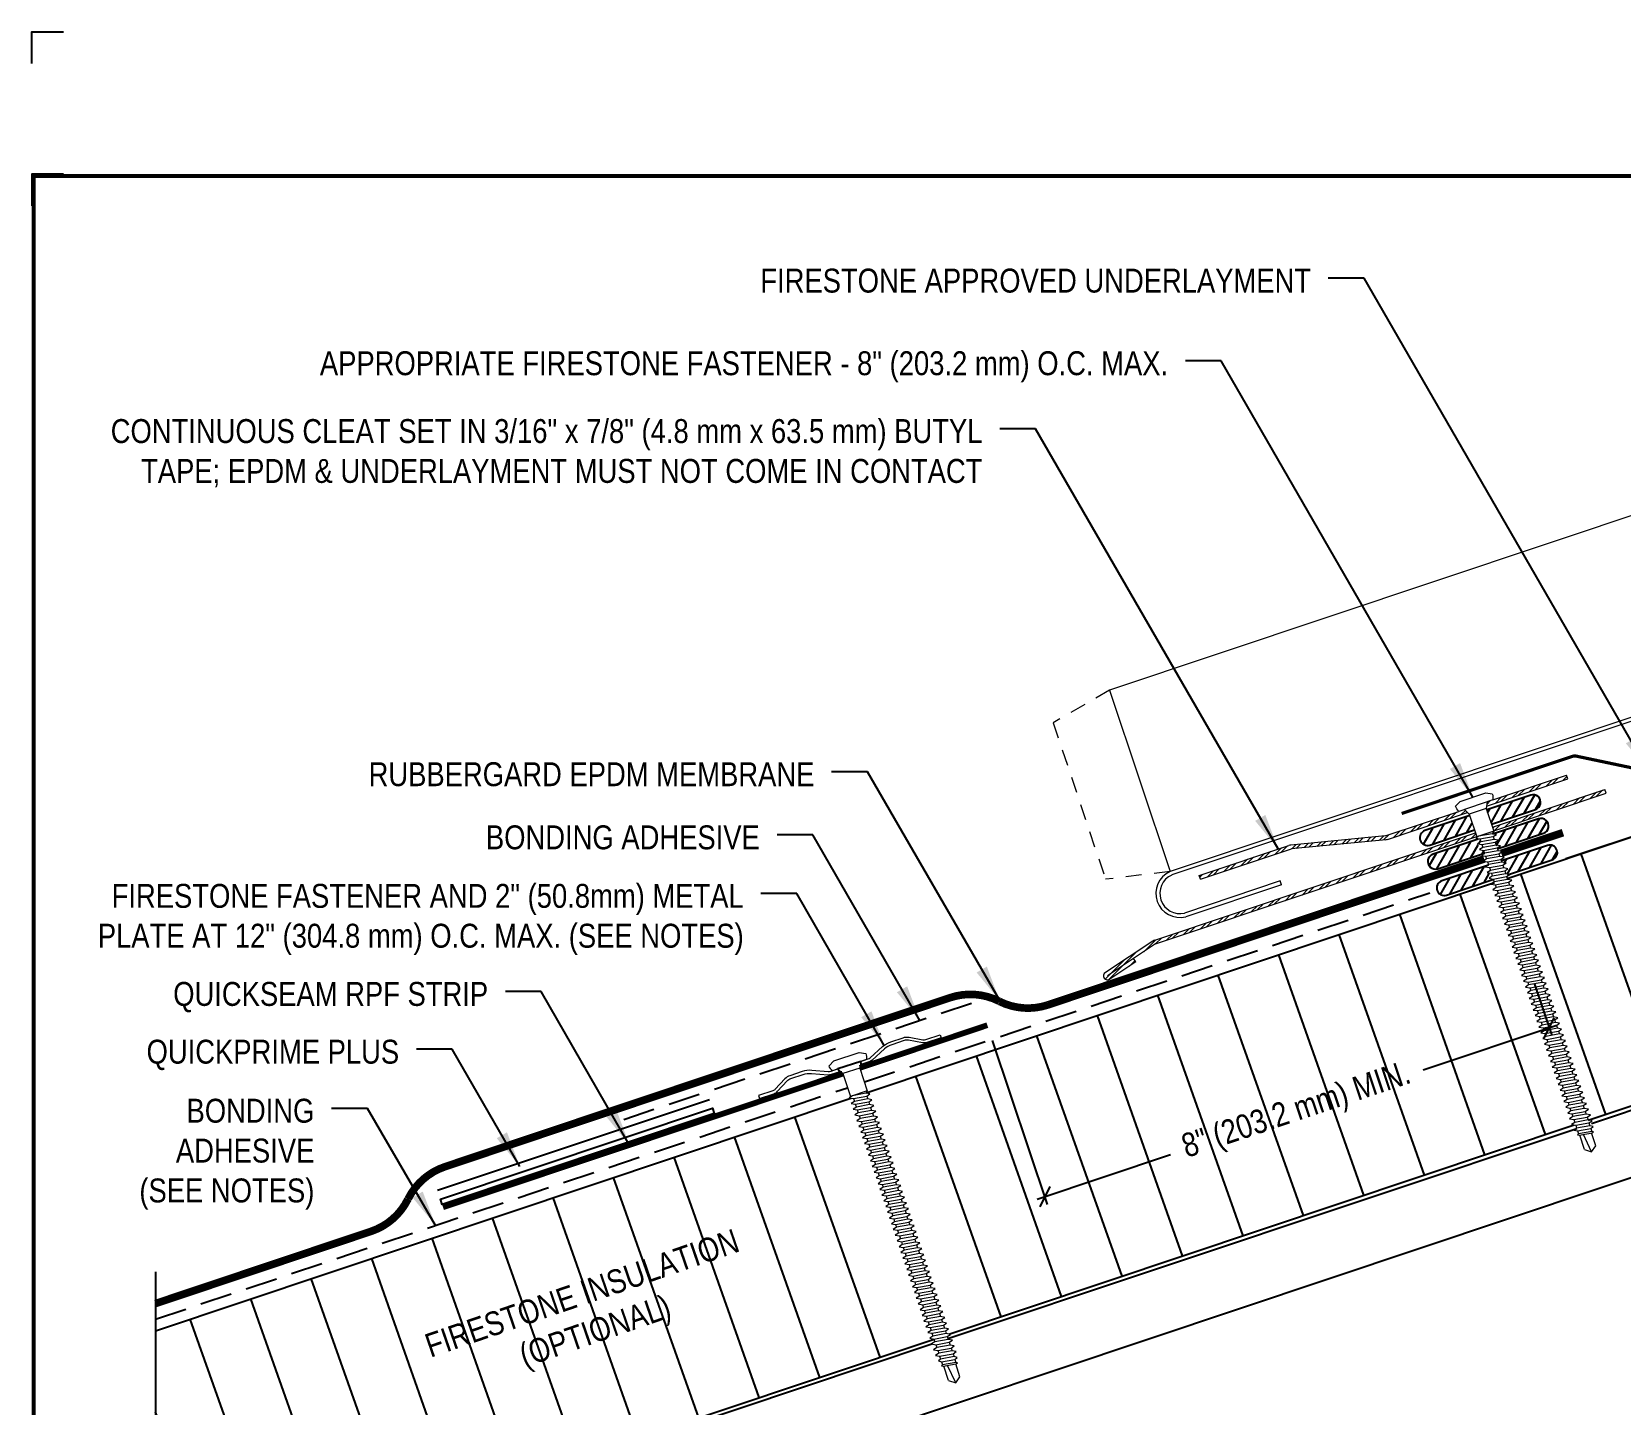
# Model space of a CAD drawing. Header units: inches. Extents: x 0 to 20, y 0 to 16.8.
# Drawn here: x 0 to 12.46, y 6 to 16.76 of the extents above; entities that cross this region are included whole.
import ezdxf
from ezdxf.enums import TextEntityAlignment as Align

# ---------------------------------------------------------------- set-up
doc = ezdxf.new("R2010")
doc.units = ezdxf.units.IN
doc.header["$MEASUREMENT"] = 0
doc.linetypes.add('HIDDEN', pattern=[0.375, 0.25, -0.125])
doc.linetypes.add('HIDDEN2', pattern=[0.1875, 0.125, -0.0625])
doc.layers.get('0').update_dxf_attribs({"linetype": 'CONTINUOUS'})
doc.layers.get('DEFPOINTS').update_dxf_attribs({"linetype": 'CONTINUOUS'})
doc.layers.add('FSBP-ACCESSORY-FIRESTONE', color=7, linetype='CONTINUOUS', lineweight=9)
doc.layers.add('FSBP-TRIMS', color=7, linetype='CONTINUOUS', lineweight=9)
for name, color, linetype in [('FSBP-ADHESIVE', 1, 'HIDDEN'), ('FSBP-ANNO-NOTE', 7, 'CONTINUOUS'), ('FSBP-INSULATION', 7, 'CONTINUOUS'), ('FSBP-MEMBRANE', 7, 'CONTINUOUS'), ('FSBP-SEALANTS', 1, 'CONTINUOUS'), ('FSBP-SUBSTRATE-GENERIC', 9, 'CONTINUOUS'), ('FSBP-TTLB-BORDER', 7, 'CONTINUOUS'), ('FSBP-TTLB-TEXT', 7, 'CONTINUOUS'), ('FSBP-UNDERLAYMENT', 7, 'HIDDEN'), ('FSBP-WALL-CURB', 9, 'CONTINUOUS')]:
    doc.layers.add(name, color=color, linetype=linetype)
doc.styles.add('ARIAL', font='arial.ttf')
doc.styles.add('ARIAL_BOLD', font='')
doc.styles.add('FSBP_ARIAL_NAR', font='ARIALN.TTF')
doc.styles.add('TXT', font='simplex.shx')
doc.styles.get('ARIAL_BOLD').set_extended_font_data('Arial Black')
doc.linetypes.add('ZIGZAG', pattern='A,0.0001,-0.2,[131,ltypeshp.shx,S=0.2,R=0,X=-0.2,Y=0],-0.4,[131,ltypeshp.shx,S=0.2,R=180,X=0.2,Y=0],-0.2', length=0.8001)
doc.dimstyles.new('FSBP-DIM', dxfattribs={"dimtxt": 0.1875, "dimasz": 0.125, "dimexe": 0.0625, "dimexo": 0.125, "dimgap": 0.125, "dimtad": 0, "dimdec": 0, "dimzin": 1, "dimdsep": 46, "dimlunit": 4, "dimtxsty": 'FSBP_ARIAL_NAR', "dimblk": 'OBLIQUE', "dimcen": 0.09375, "dimdle": 0.0625, "dimclrd": 256, "dimclre": 256, "dimclrt": 256, "dimadec": 0, "dimazin": 0, "dimtfac": 1, "dimtdec": 0, "dimtmove": 1, "dimatfit": 3, "dimfxl": 0, "dimtolj": 1, "dimtzin": 0, "dimlwd": -1, "dimlwe": -1, "dimarcsym": 0})
doc.dimstyles.new('STANDARD$7', dxfattribs={"dimscale": 1.5, "dimtxt": 0.2, "dimasz": 0.1, "dimexe": 0.1, "dimexo": 0.125, "dimgap": 0.09, "dimtad": 0, "dimdec": 3, "dimzin": 4, "dimdsep": 46, "dimtxsty": 'TXT', "dimcen": 0.09, "dimadec": 0, "dimazin": 0, "dimtfac": 1, "dimtdec": 3, "dimtofl": 0, "dimtmove": 2, "dimatfit": 3, "dimfxl": 0, "dimtolj": 1, "dimtzin": 4, "dimarcsym": 0})
pattern_1 = [(45, (0, 0), (-0.04419417, 0.04419417), []), (45, (0, 0.03125), (-0.04419417, 0.04419417), [])]

# ---------------------------------------------------------------- blocks, each defined once
blk = doc.blocks.new('_OBLIQUE')
at = {"color": 0, "linetype": 'ByBlock'}
blk.add_line((-0.5, -0.5), (0.5, 0.5), dxfattribs=at)
blk = doc.blocks.new('*D1')
at = {"layer": 'DEFPOINTS', "color": 0, "transparency": 16777216}
for p in [(11.744, 9.412), (7.493, 8.971), (11.899, 8.949)]:
    blk.add_point(p, dxfattribs=at)
at = {"layer": 'FSBP-ANNO-NOTE', "transparency": 16777216}
for p, q in [((11.784, 9.293), (11.919, 8.89)), ((11.958, 8.969), (10.912, 8.619)), ((7.532, 8.852), (7.963, 7.566)), ((7.883, 7.606), (8.93, 7.956))]:
    blk.add_line(p, q, dxfattribs=at)
at = {"layer": 'FSBP-ANNO-NOTE', "transparency": 16777216, "xscale": 0.125, "yscale": 0.125, "zscale": 0.125}
for p, rotation in [((11.899, 8.949), 18.50000000000002), ((7.943, 7.626), 198.5)]:
    blk.add_blockref('_OBLIQUE', p, dxfattribs=dict(at, rotation=rotation))
at = {"layer": 'FSBP-ANNO-NOTE', "transparency": 16777216, "insert": (9.921, 8.288), "char_height": 0.1875, "attachment_point": 5, "rotation": 18.5, "style": 'FSBP_ARIAL_NAR'}
blk.add_mtext('\\A1;8" (203.2 mm) MIN.', dxfattribs=at)
blk = doc.blocks.new('A$C486F1324')
at = {"layer": 'DEFPOINTS', "linetype": 'Continuous', "ltscale": 1.75}
blk.add_lwpolyline([(0, 16.512), (0, 16.762), (0.25, 16.762)], dxfattribs=at)
at = {"layer": 'DEFPOINTS', "color": 1}
blk.add_lwpolyline([(0.25, 15.646), (0, 15.646), (0, 15.396)], dxfattribs=at)
at = {"layer": 'FSBP-TTLB-BORDER', "const_width": 0.0312}
blk.add_lwpolyline([(20.016, 2.631), (20.016, 15.631), (0.016, 15.631), (0.016, 2.631)], dxfattribs=at)
at = {"layer": 'FSBP-TTLB-TEXT'}
for tag, height, style, p in [('MAXIMUM_WARRANTY', 0.188, 'ARIAL_BOLD', (18.055, 2.855)), ('ACCPT_SYSTEMS', 0.219, 'ARIAL', (12.51, 1.506))]:
    blk.add_attdef(tag, text='', height=height, dxfattribs=dict(at, style=style)).set_placement(p, align=Align.MIDDLE_LEFT)
for tag, height, style, p in [('DETAIL_DESCP_LINE_1', 0.219, 'ARIAL_BOLD', (10.347, 2.257)), ('ISSUE_REV_DATE', 0.219, 'ARIAL', (16.856, 1.903)), ('DETAIL_NUMBER', 0.438, 'ARIAL', (18.935, 1.738))]:
    blk.add_attdef(tag, text='', height=height, dxfattribs=dict(at, style=style)).set_placement(p, align=Align.MIDDLE_CENTER)

msp = doc.modelspace()

# ---------------------------------------------------------------- hatches: boundary and pattern name
at = {"layer": 'FSBP-INSULATION'}
h = msp.add_hatch(dxfattribs=at)
h.set_pattern_fill('ANSI31', color=256, scale=4, angle=64.5, style=0)
h.set_pattern_definition([(109.5, (-0.011, -0.2796), (-0.471321, -0.166903), [])])
h.paths.add_polyline_path([(14.408, 8.962), (14.408, 10.197), (14.537, 10.305), (14.278, 10.305), (14.408, 10.412), (14.408, 11.071), (11.57, 10.122), (11.578, 10.1), (11.611, 10.094), (11.585, 10.077), (11.593, 10.055), (11.626, 10.049), (11.6, 10.032), (11.608, 10.01), (11.641, 10.004), (11.615, 9.987), (11.623, 9.965), (11.656, 9.959), (11.63, 9.943), (11.638, 9.92), (11.671, 9.914), (11.645, 9.898), (11.653, 9.875), (11.686, 9.869), (11.66, 9.853), (11.668, 9.83), (11.701, 9.824), (11.675, 9.808), (11.683, 9.785), (11.716, 9.78), (11.69, 9.763), (11.698, 9.741), (11.731, 9.735), (11.705, 9.718), (11.713, 9.696), (11.746, 9.69), (11.72, 9.673), (11.728, 9.651), (11.761, 9.645), (11.735, 9.628), (11.743, 9.606), (11.776, 9.6), (11.75, 9.583), (11.758, 9.561), (11.791, 9.555), (11.765, 9.538), (11.773, 9.516), (11.806, 9.51), (11.78, 9.494), (11.788, 9.471), (11.821, 9.465), (11.796, 9.449), (11.803, 9.426), (11.836, 9.42), (11.811, 9.404), (11.818, 9.381), (11.851, 9.375), (11.826, 9.359), (11.833, 9.336), (11.866, 9.33), (11.841, 9.314), (11.848, 9.291), (11.881, 9.286), (11.856, 9.269), (11.863, 9.247), (11.896, 9.241), (11.871, 9.224), (11.878, 9.202), (11.911, 9.196), (11.886, 9.179), (11.893, 9.157), (11.926, 9.151), (11.901, 9.134), (11.908, 9.112), (11.941, 9.106), (11.916, 9.089), (11.923, 9.067), (11.956, 9.061), (11.931, 9.044), (11.938, 9.022), (11.971, 9.016), (11.946, 9), (11.953, 8.977), (11.986, 8.971), (11.961, 8.955), (11.968, 8.932), (12.001, 8.926), (11.976, 8.91), (11.983, 8.887), (12.016, 8.881), (11.991, 8.865), (11.998, 8.842), (12.031, 8.837), (12.006, 8.82), (12.013, 8.798), (12.046, 8.792), (12.021, 8.775), (12.028, 8.753), (12.061, 8.747), (12.036, 8.73), (12.043, 8.708), (12.076, 8.702), (12.051, 8.685), (12.058, 8.663), (12.091, 8.657), (12.066, 8.64), (12.073, 8.618), (12.106, 8.612), (12.081, 8.595), (12.088, 8.573), (12.121, 8.567), (12.096, 8.551), (12.104, 8.528), (12.136, 8.522), (12.111, 8.506), (12.119, 8.483), (12.151, 8.477), (12.126, 8.461), (12.134, 8.438), (12.166, 8.432), (12.141, 8.416), (12.149, 8.393), (12.181, 8.387), (12.156, 8.371), (12.164, 8.348), (12.196, 8.343), (12.171, 8.326), (12.179, 8.304), (12.211, 8.298), (12.186, 8.281), (12.194, 8.259), (12.227, 8.253), (12.201, 8.236), (12.205, 8.225)])
h.paths.add_polyline_path([(6.542, 8.44), (6.54, 8.437), (6.573, 8.432), (6.548, 8.415), (6.555, 8.393), (6.588, 8.387), (6.563, 8.37), (6.57, 8.348), (6.603, 8.342), (6.578, 8.325), (6.585, 8.303), (6.618, 8.297), (6.593, 8.28), (6.601, 8.258), (6.633, 8.252), (6.608, 8.235), (6.616, 8.213), (6.648, 8.207), (6.623, 8.191), (6.631, 8.168), (6.663, 8.162), (6.638, 8.146), (6.646, 8.123), (6.678, 8.117), (6.653, 8.101), (6.661, 8.078), (6.693, 8.072), (6.668, 8.056), (6.676, 8.033), (6.709, 8.027), (6.683, 8.011), (6.691, 7.988), (6.724, 7.983), (6.698, 7.966), (6.706, 7.944), (6.739, 7.938), (6.713, 7.921), (6.721, 7.899), (6.754, 7.893), (6.728, 7.876), (6.736, 7.854), (6.769, 7.848), (6.743, 7.831), (6.751, 7.809), (6.784, 7.803), (6.758, 7.786), (6.766, 7.764), (6.799, 7.758), (6.773, 7.741), (6.781, 7.719), (6.814, 7.713), (6.788, 7.697), (6.796, 7.674), (6.829, 7.668), (6.803, 7.652), (6.811, 7.629), (6.844, 7.623), (6.818, 7.607), (6.826, 7.584), (6.859, 7.578), (6.833, 7.562), (6.841, 7.539), (6.874, 7.534), (6.848, 7.517), (6.856, 7.495), (6.889, 7.489), (6.863, 7.472), (6.871, 7.45), (6.904, 7.444), (6.878, 7.427), (6.886, 7.405), (6.919, 7.399), (6.894, 7.382), (6.901, 7.36), (6.934, 7.354), (6.909, 7.337), (6.916, 7.315), (6.949, 7.309), (6.924, 7.292), (6.931, 7.27), (6.964, 7.264), (6.939, 7.248), (6.946, 7.225), (6.979, 7.219), (6.954, 7.203), (6.961, 7.18), (6.994, 7.174), (6.969, 7.158), (6.976, 7.135), (7.009, 7.129), (6.984, 7.113), (6.991, 7.09), (7.024, 7.084), (6.999, 7.068), (7.006, 7.045), (7.039, 7.04), (7.014, 7.023), (7.021, 7.001), (7.054, 6.995), (7.029, 6.978), (7.036, 6.956), (7.069, 6.95), (7.044, 6.933), (7.051, 6.911), (7.084, 6.905), (7.059, 6.888), (7.066, 6.866), (7.099, 6.86), (7.074, 6.843), (7.081, 6.821), (7.114, 6.815), (7.089, 6.798), (7.096, 6.776), (7.129, 6.77), (7.104, 6.754), (7.111, 6.731), (7.144, 6.725), (7.119, 6.709), (7.126, 6.686), (7.159, 6.68), (7.134, 6.664), (7.141, 6.641), (7.174, 6.635), (7.149, 6.619), (7.156, 6.596), (7.189, 6.591), (7.164, 6.574), (7.171, 6.552), (7.191, 6.548), (12.095, 8.189), (12.104, 8.195), (12.096, 8.217), (12.064, 8.223), (12.089, 8.239), (12.081, 8.262), (12.048, 8.268), (12.074, 8.284), (12.066, 8.307), (12.033, 8.313), (12.059, 8.329), (12.051, 8.352), (12.018, 8.358), (12.044, 8.374), (12.036, 8.397), (12.003, 8.403), (12.029, 8.419), (12.021, 8.442), (11.988, 8.447), (12.014, 8.464), (12.006, 8.486), (11.973, 8.492), (11.999, 8.509), (11.991, 8.531), (11.958, 8.537), (11.984, 8.554), (11.976, 8.576), (11.943, 8.582), (11.969, 8.599), (11.961, 8.621), (11.928, 8.627), (11.954, 8.644), (11.946, 8.666), (11.913, 8.672), (11.939, 8.689), (11.931, 8.711), (11.898, 8.717), (11.924, 8.733), (11.916, 8.756), (11.883, 8.762), (11.909, 8.778), (11.901, 8.801), (11.868, 8.807), (11.894, 8.823), (11.886, 8.846), (11.853, 8.852), (11.879, 8.868), (11.871, 8.891), (11.838, 8.897), (11.863, 8.913), (11.856, 8.936), (11.823, 8.941), (11.848, 8.958), (11.841, 8.98), (11.808, 8.986), (11.833, 9.003), (11.826, 9.025), (11.793, 9.031), (11.818, 9.048), (11.811, 9.07), (11.778, 9.076), (11.803, 9.093), (11.796, 9.115), (11.763, 9.121), (11.788, 9.138), (11.781, 9.16), (11.748, 9.166), (11.773, 9.182), (11.766, 9.205), (11.733, 9.211), (11.758, 9.227), (11.751, 9.25), (11.718, 9.256), (11.743, 9.272), (11.736, 9.295), (11.703, 9.301), (11.728, 9.317), (11.721, 9.34), (11.688, 9.346), (11.713, 9.362), (11.706, 9.385), (11.673, 9.39), (11.698, 9.407), (11.691, 9.429), (11.658, 9.435), (11.683, 9.452), (11.676, 9.474), (11.643, 9.48), (11.668, 9.497), (11.661, 9.519), (11.628, 9.525), (11.653, 9.542), (11.646, 9.564), (11.613, 9.57), (11.638, 9.587), (11.631, 9.609), (11.598, 9.615), (11.623, 9.632), (11.616, 9.654), (11.583, 9.66), (11.608, 9.676), (11.601, 9.699), (11.568, 9.705), (11.593, 9.721), (11.586, 9.744), (11.553, 9.75), (11.578, 9.766), (11.571, 9.789), (11.538, 9.795), (11.563, 9.811), (11.555, 9.834), (11.523, 9.839), (11.548, 9.856), (11.54, 9.878), (11.508, 9.884), (11.533, 9.901), (11.525, 9.923), (11.493, 9.929), (11.518, 9.946), (11.51, 9.968), (11.478, 9.974), (11.503, 9.991), (11.495, 10.013), (11.463, 10.019), (11.488, 10.036), (11.48, 10.058), (11.447, 10.064), (11.473, 10.081), (11.47, 10.089)])
h.paths.add_polyline_path([(0.97, 6.575), (0.97, 5.024), (0.84, 4.917), (1.1, 4.917), (0.97, 4.809), (0.97, 4.466), (7.075, 6.509), (7.074, 6.51), (7.041, 6.516), (7.067, 6.532), (7.059, 6.555), (7.026, 6.561), (7.052, 6.577), (7.044, 6.6), (7.011, 6.606), (7.037, 6.622), (7.029, 6.645), (6.996, 6.651), (7.022, 6.667), (7.014, 6.69), (6.981, 6.695), (7.007, 6.712), (6.999, 6.734), (6.966, 6.74), (6.992, 6.757), (6.984, 6.779), (6.951, 6.785), (6.977, 6.802), (6.969, 6.824), (6.936, 6.83), (6.961, 6.847), (6.954, 6.869), (6.921, 6.875), (6.946, 6.892), (6.939, 6.914), (6.906, 6.92), (6.931, 6.936), (6.924, 6.959), (6.891, 6.965), (6.916, 6.981), (6.909, 7.004), (6.876, 7.01), (6.901, 7.026), (6.894, 7.049), (6.861, 7.055), (6.886, 7.071), (6.879, 7.094), (6.846, 7.1), (6.871, 7.116), (6.864, 7.139), (6.831, 7.144), (6.856, 7.161), (6.849, 7.183), (6.816, 7.189), (6.841, 7.206), (6.834, 7.228), (6.801, 7.234), (6.826, 7.251), (6.819, 7.273), (6.786, 7.279), (6.811, 7.296), (6.804, 7.318), (6.771, 7.324), (6.796, 7.341), (6.789, 7.363), (6.756, 7.369), (6.781, 7.386), (6.774, 7.408), (6.741, 7.414), (6.766, 7.43), (6.759, 7.453), (6.726, 7.459), (6.751, 7.475), (6.744, 7.498), (6.711, 7.504), (6.736, 7.52), (6.729, 7.543), (6.696, 7.549), (6.721, 7.565), (6.714, 7.588), (6.681, 7.593), (6.706, 7.61), (6.699, 7.632), (6.666, 7.638), (6.691, 7.655), (6.684, 7.677), (6.651, 7.683), (6.676, 7.7), (6.669, 7.722), (6.636, 7.728), (6.661, 7.745), (6.653, 7.767), (6.621, 7.773), (6.646, 7.79), (6.638, 7.812), (6.606, 7.818), (6.631, 7.835), (6.623, 7.857), (6.591, 7.863), (6.616, 7.879), (6.608, 7.902), (6.576, 7.908), (6.601, 7.924), (6.593, 7.947), (6.561, 7.953), (6.586, 7.969), (6.578, 7.992), (6.545, 7.998), (6.571, 8.014), (6.563, 8.037), (6.53, 8.043), (6.556, 8.059), (6.548, 8.082), (6.515, 8.087), (6.541, 8.104), (6.533, 8.126), (6.5, 8.132), (6.526, 8.149), (6.518, 8.171), (6.485, 8.177), (6.511, 8.194), (6.503, 8.216), (6.47, 8.222), (6.496, 8.239), (6.488, 8.261), (6.455, 8.267), (6.481, 8.284), (6.473, 8.306), (6.44, 8.312), (6.466, 8.329), (6.458, 8.351), (6.425, 8.357), (6.451, 8.373), (6.443, 8.396), (6.422, 8.4)])
h.paths.add_polyline_path([(8.95, 8.142), (10.784, 8.755), (10.892, 8.433), (9.058, 7.82)], flags=24)
h.paths.add_polyline_path([(3.023, 6.575), (5.515, 7.433), (5.728, 6.813), (3.237, 5.955)], flags=24)
at = {"layer": 'FSBP-SEALANTS'}
h = msp.add_hatch(dxfattribs=at)
h.set_pattern_fill('ANSI31', color=256, scale=0.5, angle=15, style=0)
h.set_pattern_definition([(60, (-0.011, -0.27962), (-0.05412659, 0.03125), [])])
h.paths.add_polyline_path([(11.313, 10.502), (11.276, 10.615), (10.925, 10.497, 1), (10.963, 10.384)])
h.paths.add_polyline_path([(11.792, 10.663, 1), (11.754, 10.775), (11.409, 10.66), (11.447, 10.547)])
h.paths.add_polyline_path([(11.854, 10.476, 1), (11.816, 10.589), (11.455, 10.468), (11.487, 10.462), (11.462, 10.445), (11.47, 10.423), (11.502, 10.417), (11.477, 10.4), (11.485, 10.378), (11.517, 10.372), (11.492, 10.356), (11.492, 10.355)])
h.paths.add_polyline_path([(11.392, 10.321), (11.387, 10.336), (11.354, 10.342), (11.38, 10.359), (11.372, 10.381), (11.339, 10.387), (11.365, 10.404), (11.357, 10.426), (11.341, 10.429), (10.988, 10.311, 1), (11.025, 10.198)])
h.paths.add_polyline_path([(11.447, 10.157), (11.414, 10.163), (11.44, 10.179), (11.432, 10.202), (11.399, 10.208), (11.425, 10.224), (11.424, 10.227), (11.057, 10.103, 1), (11.095, 9.991), (11.458, 10.113), (11.43, 10.118), (11.455, 10.134)])
h.paths.add_polyline_path([(11.923, 10.269, 1), (11.885, 10.381), (11.524, 10.26), (11.53, 10.243), (11.562, 10.237), (11.537, 10.221), (11.545, 10.198), (11.578, 10.192), (11.552, 10.176), (11.56, 10.153), (11.573, 10.151)])
at = {"layer": 'FSBP-TRIMS'}
h = msp.add_hatch(dxfattribs=at)
h.set_pattern_fill('STEEL', color=256, scale=0.5, style=0)
h.set_pattern_definition(pattern_1)
h.paths.add_polyline_path([(11.457, 10.738), (11.412, 10.723), (11.407, 10.688), (12.045, 10.902), (12.035, 10.931)])
h = msp.add_hatch(dxfattribs=at)
h.set_pattern_fill('STEEL', color=256, scale=0.5, style=0)
h.set_pattern_definition(pattern_1)
h.paths.add_polyline_path([(11.259, 10.639), (11.235, 10.663), (11.19, 10.648), (10.612, 10.455), (9.872, 10.384, 0.056762), (9.858, 10.381), (9.155, 10.145), (9.165, 10.116), (9.878, 10.354), (10.617, 10.425, 0.056762), (10.631, 10.428)])
h.paths.add_polyline_path([(11.331, 10.45), (11.321, 10.48), (8.806, 9.638, 0.065543), (8.792, 9.631), (8.419, 9.384, 1), (8.453, 9.332), (8.658, 9.468), (8.64, 9.494), (8.812, 9.608)])
h.paths.add_polyline_path([(11.454, 10.524), (11.464, 10.495), (12.346, 10.79), (12.336, 10.82)])

# ---------------------------------------------------------------- linework, layer by layer
msp.add_line((6.5, 8.687), (6.322, 8.628))
at = {"layer": 'FSBP-ACCESSORY-FIRESTONE'}
for p, q in [((11.407, 10.688), (12.045, 10.902)), ((11.457, 10.738), (12.035, 10.931)), ((11.412, 10.723), (11.405, 10.671)), ((11.454, 10.524), (12.336, 10.82)), ((11.464, 10.495), (12.346, 10.79)), ((10.612, 10.455), (11.19, 10.648)), ((10.631, 10.428), (11.259, 10.639)), ((11.272, 10.626), (11.235, 10.663)), ((11.405, 10.671), (11.272, 10.626)), ((11.272, 10.626), (11.331, 10.449)), ((11.405, 10.671), (11.465, 10.493)), ((8.806, 9.638), (11.321, 10.48)), ((11.465, 10.493), (11.453, 10.473)), ((8.812, 9.608), (11.331, 10.45)), ((9.155, 10.145), (9.858, 10.381)), ((9.165, 10.116), (9.878, 10.354)), ((11.355, 10.432), (11.363, 10.409)), ((11.37, 10.387), (11.378, 10.364)), ((11.385, 10.342), (11.393, 10.319)), ((11.46, 10.451), (11.468, 10.428)), ((11.475, 10.406), (11.483, 10.383)), ((11.49, 10.361), (11.498, 10.339)), ((11.4, 10.297), (11.408, 10.275)), ((11.415, 10.252), (11.423, 10.23)), ((11.505, 10.316), (11.513, 10.294)), ((11.52, 10.271), (11.528, 10.249)), ((11.535, 10.226), (11.543, 10.204)), ((9.165, 10.116), (9.155, 10.145)), ((11.43, 10.207), (11.438, 10.185)), ((11.446, 10.162), (11.453, 10.14)), ((11.461, 10.117), (11.468, 10.095)), ((11.55, 10.181), (11.558, 10.159)), ((11.565, 10.137), (11.573, 10.114)), ((11.58, 10.092), (11.588, 10.069)), ((11.476, 10.072), (11.483, 10.05)), ((11.491, 10.028), (11.498, 10.005)), ((11.506, 9.983), (11.513, 9.96)), ((11.595, 10.047), (11.603, 10.024)), ((11.61, 10.002), (11.618, 9.979)), ((11.521, 9.938), (11.528, 9.915)), ((11.536, 9.893), (11.543, 9.87)), ((11.551, 9.848), (11.558, 9.825)), ((11.625, 9.957), (11.633, 9.934)), ((11.64, 9.912), (11.648, 9.89)), ((11.655, 9.867), (11.663, 9.845)), ((11.566, 9.803), (11.573, 9.781)), ((11.581, 9.758), (11.588, 9.736)), ((11.671, 9.822), (11.678, 9.8)), ((11.686, 9.777), (11.693, 9.755)), ((11.701, 9.732), (11.708, 9.71)), ((11.596, 9.713), (11.603, 9.691)), ((11.611, 9.668), (11.618, 9.646)), ((11.626, 9.623), (11.633, 9.601)), ((11.716, 9.687), (11.723, 9.665)), ((11.731, 9.643), (11.738, 9.62)), ((11.746, 9.598), (11.753, 9.575)), ((11.641, 9.578), (11.648, 9.556)), ((11.656, 9.534), (11.663, 9.511)), ((11.671, 9.489), (11.678, 9.466)), ((11.761, 9.553), (11.768, 9.53)), ((11.776, 9.508), (11.783, 9.485)), ((11.686, 9.444), (11.693, 9.421)), ((11.701, 9.399), (11.708, 9.376)), ((11.716, 9.354), (11.723, 9.332)), ((11.791, 9.463), (11.798, 9.441)), ((11.806, 9.418), (11.813, 9.396)), ((11.821, 9.373), (11.828, 9.351)), ((11.731, 9.309), (11.738, 9.287)), ((11.746, 9.264), (11.754, 9.242)), ((11.761, 9.219), (11.769, 9.197)), ((11.836, 9.328), (11.843, 9.306)), ((11.851, 9.283), (11.858, 9.261)), ((11.866, 9.238), (11.873, 9.216)), ((11.776, 9.174), (11.784, 9.152)), ((11.791, 9.129), (11.799, 9.107)), ((11.881, 9.194), (11.888, 9.171)), ((11.896, 9.149), (11.903, 9.126)), ((11.911, 9.104), (11.918, 9.081)), ((11.806, 9.085), (11.814, 9.062)), ((11.821, 9.04), (11.829, 9.017)), ((11.836, 8.995), (11.844, 8.972)), ((11.926, 9.059), (11.933, 9.036)), ((11.941, 9.014), (11.948, 8.991)), ((11.956, 8.969), (11.963, 8.947)), ((11.851, 8.95), (11.859, 8.927)), ((11.866, 8.905), (11.874, 8.882)), ((11.881, 8.86), (11.889, 8.838)), ((11.971, 8.924), (11.979, 8.902)), ((11.986, 8.879), (11.994, 8.857)), ((11.896, 8.815), (11.904, 8.793)), ((11.911, 8.77), (11.919, 8.748)), ((11.926, 8.725), (11.934, 8.703)), ((12.001, 8.834), (12.009, 8.812)), ((12.016, 8.789), (12.024, 8.767)), ((12.031, 8.744), (12.039, 8.722)), ((6.359, 8.591), (6.322, 8.628)), ((6.33, 8.605), (6.341, 8.609)), ((6.493, 8.635), (6.359, 8.591)), ((6.5, 8.687), (6.493, 8.635)), ((6.493, 8.635), (6.552, 8.457)), ((6.508, 8.665), (6.496, 8.661)), ((11.941, 8.68), (11.949, 8.658)), ((11.956, 8.636), (11.964, 8.613)), ((12.046, 8.7), (12.054, 8.677)), ((12.061, 8.655), (12.069, 8.632)), ((12.076, 8.61), (12.084, 8.587)), ((6.359, 8.591), (6.419, 8.413)), ((11.971, 8.591), (11.979, 8.568)), ((11.986, 8.546), (11.994, 8.523)), ((12.001, 8.501), (12.009, 8.478)), ((12.091, 8.565), (12.099, 8.542)), ((12.106, 8.52), (12.114, 8.498)), ((12.121, 8.475), (12.129, 8.453)), ((6.443, 8.396), (6.451, 8.373)), ((6.458, 8.351), (6.466, 8.329)), ((6.552, 8.457), (6.54, 8.437)), ((6.548, 8.415), (6.555, 8.393)), ((6.563, 8.37), (6.57, 8.348)), ((12.016, 8.456), (12.024, 8.433)), ((12.031, 8.411), (12.039, 8.389)), ((12.047, 8.366), (12.054, 8.344)), ((12.136, 8.43), (12.144, 8.408)), ((12.151, 8.385), (12.159, 8.363)), ((6.473, 8.306), (6.481, 8.284)), ((6.488, 8.261), (6.496, 8.239)), ((6.578, 8.325), (6.585, 8.303)), ((6.593, 8.28), (6.601, 8.258)), ((6.608, 8.235), (6.616, 8.213)), ((12.062, 8.321), (12.069, 8.299)), ((12.077, 8.276), (12.084, 8.254)), ((12.092, 8.231), (12.099, 8.209)), ((12.166, 8.34), (12.174, 8.318)), ((12.181, 8.295), (12.189, 8.273)), ((12.196, 8.251), (12.204, 8.228)), ((6.503, 8.216), (6.511, 8.194)), ((6.518, 8.171), (6.526, 8.149)), ((6.533, 8.126), (6.541, 8.104)), ((6.623, 8.191), (6.631, 8.168)), ((6.638, 8.146), (6.646, 8.123)), ((6.653, 8.101), (6.661, 8.078)), ((12.107, 8.186), (12.114, 8.164)), ((12.122, 8.142), (12.129, 8.119)), ((12.177, 7.996), (12.139, 8.109)), ((12.232, 7.977), (12.167, 8.114)), ((12.211, 8.206), (12.219, 8.183)), ((12.226, 8.161), (12.234, 8.138)), ((12.265, 8.026), (12.232, 8.126)), ((6.548, 8.082), (6.556, 8.059)), ((6.563, 8.037), (6.571, 8.014)), ((6.578, 7.992), (6.586, 7.969)), ((6.668, 8.056), (6.676, 8.033)), ((6.683, 8.011), (6.691, 7.988)), ((12.177, 7.996), (12.232, 7.977)), ((12.232, 7.977), (12.265, 8.026)), ((6.593, 7.947), (6.601, 7.924)), ((6.608, 7.902), (6.616, 7.879)), ((6.623, 7.857), (6.631, 7.835)), ((6.698, 7.966), (6.706, 7.944)), ((6.713, 7.921), (6.721, 7.899)), ((6.728, 7.876), (6.736, 7.854)), ((6.638, 7.812), (6.646, 7.79)), ((6.653, 7.767), (6.661, 7.745)), ((6.743, 7.831), (6.751, 7.809)), ((6.758, 7.786), (6.766, 7.764)), ((6.773, 7.741), (6.781, 7.719)), ((6.669, 7.722), (6.676, 7.7)), ((6.684, 7.677), (6.691, 7.655)), ((6.699, 7.632), (6.706, 7.61)), ((6.788, 7.697), (6.796, 7.674)), ((6.803, 7.652), (6.811, 7.629)), ((6.818, 7.607), (6.826, 7.584)), ((6.714, 7.588), (6.721, 7.565)), ((6.729, 7.543), (6.736, 7.52)), ((6.744, 7.498), (6.751, 7.475)), ((6.833, 7.562), (6.841, 7.539)), ((6.848, 7.517), (6.856, 7.495)), ((6.759, 7.453), (6.766, 7.43)), ((6.774, 7.408), (6.781, 7.386)), ((6.789, 7.363), (6.796, 7.341)), ((6.863, 7.472), (6.871, 7.45)), ((6.878, 7.427), (6.886, 7.405)), ((6.894, 7.382), (6.901, 7.36)), ((6.804, 7.318), (6.811, 7.296)), ((6.819, 7.273), (6.826, 7.251)), ((6.834, 7.228), (6.841, 7.206)), ((6.909, 7.337), (6.916, 7.315)), ((6.924, 7.292), (6.931, 7.27)), ((6.939, 7.248), (6.946, 7.225)), ((6.849, 7.183), (6.856, 7.161)), ((6.864, 7.139), (6.871, 7.116)), ((6.954, 7.203), (6.961, 7.18)), ((6.969, 7.158), (6.976, 7.135)), ((6.984, 7.113), (6.991, 7.09)), ((6.879, 7.094), (6.886, 7.071)), ((6.894, 7.049), (6.901, 7.026)), ((6.909, 7.004), (6.916, 6.981)), ((6.999, 7.068), (7.006, 7.045)), ((7.014, 7.023), (7.021, 7.001)), ((7.029, 6.978), (7.036, 6.956)), ((6.924, 6.959), (6.931, 6.936)), ((6.939, 6.914), (6.946, 6.892)), ((6.954, 6.869), (6.961, 6.847)), ((7.044, 6.933), (7.051, 6.911)), ((7.059, 6.888), (7.066, 6.866)), ((6.969, 6.824), (6.977, 6.802)), ((6.984, 6.779), (6.992, 6.757)), ((6.999, 6.734), (7.007, 6.712)), ((7.074, 6.843), (7.081, 6.821)), ((7.089, 6.798), (7.096, 6.776)), ((7.104, 6.754), (7.111, 6.731)), ((7.014, 6.69), (7.022, 6.667)), ((7.029, 6.645), (7.037, 6.622)), ((7.119, 6.709), (7.126, 6.686)), ((7.134, 6.664), (7.141, 6.641)), ((7.149, 6.619), (7.156, 6.596)), ((7.044, 6.6), (7.052, 6.577)), ((7.059, 6.555), (7.067, 6.532)), ((7.074, 6.51), (7.082, 6.487)), ((7.164, 6.574), (7.171, 6.552)), ((7.179, 6.529), (7.186, 6.507)), ((7.194, 6.484), (7.202, 6.462)), ((7.089, 6.465), (7.097, 6.443)), ((7.104, 6.42), (7.112, 6.398)), ((7.119, 6.375), (7.127, 6.353)), ((7.209, 6.439), (7.217, 6.417)), ((7.224, 6.394), (7.232, 6.372)), ((7.134, 6.33), (7.142, 6.308)), ((7.189, 6.185), (7.151, 6.298)), ((7.245, 6.166), (7.18, 6.303)), ((7.239, 6.349), (7.247, 6.327)), ((7.278, 6.214), (7.245, 6.315)), ((7.189, 6.185), (7.245, 6.166)), ((7.245, 6.166), (7.278, 6.214))]:
    msp.add_line(p, q, dxfattribs=at)
for points in [[(11.19, 10.648, -0.125), (11.164, 10.689), (11.201, 10.726), (11.401, 10.793), (11.453, 10.786, -0.125), (11.457, 10.738)], [(7.13, 8.873), (7.019, 8.836, -0.125489), (6.984, 8.833), (6.875, 8.853, 0.125489), (6.84, 8.85), (6.744, 8.818, 0.10157), (6.687, 8.785), (6.59, 8.698, -0.10157), (6.565, 8.684), (6.508, 8.665), (6.5, 8.687), (6.558, 8.706, 0.10157), (6.574, 8.716), (6.671, 8.803, -0.10157), (6.737, 8.84), (6.833, 8.873, -0.125489), (6.879, 8.876), (6.988, 8.856, 0.125489), (7.012, 8.858), (7.123, 8.895)], [(6.278, 8.613, -0.125), (6.252, 8.653), (6.289, 8.691), (6.489, 8.757), (6.541, 8.75, -0.125), (6.545, 8.702)], [(5.707, 8.397), (5.818, 8.434, 0.125489), (5.848, 8.453), (5.923, 8.534, -0.125489), (5.952, 8.553), (6.049, 8.585, -0.10157), (6.114, 8.593), (6.244, 8.583, 0.10157), (6.272, 8.586), (6.33, 8.605), (6.322, 8.628), (6.265, 8.608, -0.10157), (6.246, 8.606), (6.116, 8.617, 0.10157), (6.041, 8.608), (5.945, 8.575, 0.125489), (5.906, 8.55), (5.83, 8.469, -0.125489), (5.811, 8.456), (5.7, 8.419)]]:
    msp.add_lwpolyline(points, format="xyb", close=True, dxfattribs=at)
for points in [[(11.486, 10.467), (11.453, 10.473), (11.348, 10.454), (11.323, 10.438), (11.355, 10.432), (11.46, 10.451)], [(11.501, 10.422), (11.468, 10.428), (11.363, 10.409), (11.338, 10.393), (11.37, 10.387), (11.475, 10.406)], [(11.516, 10.378), (11.483, 10.383), (11.378, 10.364), (11.353, 10.348), (11.385, 10.342), (11.49, 10.361)], [(11.531, 10.333), (11.498, 10.339), (11.393, 10.319), (11.368, 10.303), (11.4, 10.297), (11.505, 10.316)], [(11.546, 10.288), (11.513, 10.294), (11.408, 10.275), (11.383, 10.258), (11.415, 10.252), (11.52, 10.271)], [(11.561, 10.243), (11.528, 10.249), (11.423, 10.23), (11.398, 10.213), (11.43, 10.207), (11.535, 10.226)], [(11.576, 10.198), (11.543, 10.204), (11.438, 10.185), (11.413, 10.168), (11.446, 10.162), (11.55, 10.181)], [(11.591, 10.153), (11.558, 10.159), (11.453, 10.14), (11.428, 10.123), (11.461, 10.117), (11.565, 10.137)], [(11.606, 10.108), (11.573, 10.114), (11.468, 10.095), (11.443, 10.078), (11.476, 10.072), (11.58, 10.092)], [(11.621, 10.063), (11.588, 10.069), (11.483, 10.05), (11.458, 10.033), (11.491, 10.028), (11.595, 10.047)], [(11.636, 10.018), (11.603, 10.024), (11.498, 10.005), (11.473, 9.989), (11.506, 9.983), (11.61, 10.002)], [(11.651, 9.973), (11.618, 9.979), (11.513, 9.96), (11.488, 9.944), (11.521, 9.938), (11.625, 9.957)], [(11.666, 9.929), (11.633, 9.934), (11.528, 9.915), (11.503, 9.899), (11.536, 9.893), (11.64, 9.912)], [(11.681, 9.884), (11.648, 9.89), (11.543, 9.87), (11.518, 9.854), (11.551, 9.848), (11.655, 9.867)], [(11.696, 9.839), (11.663, 9.845), (11.558, 9.825), (11.533, 9.809), (11.566, 9.803), (11.671, 9.822)], [(11.711, 9.794), (11.678, 9.8), (11.573, 9.781), (11.548, 9.764), (11.581, 9.758), (11.686, 9.777)], [(11.726, 9.749), (11.693, 9.755), (11.588, 9.736), (11.563, 9.719), (11.596, 9.713), (11.701, 9.732)], [(11.741, 9.704), (11.708, 9.71), (11.603, 9.691), (11.578, 9.674), (11.611, 9.668), (11.716, 9.687)], [(11.756, 9.659), (11.723, 9.665), (11.618, 9.646), (11.593, 9.629), (11.626, 9.623), (11.731, 9.643)], [(11.771, 9.614), (11.738, 9.62), (11.633, 9.601), (11.608, 9.584), (11.641, 9.578), (11.746, 9.598)], [(11.786, 9.569), (11.753, 9.575), (11.648, 9.556), (11.623, 9.539), (11.656, 9.534), (11.761, 9.553)], [(11.801, 9.524), (11.768, 9.53), (11.663, 9.511), (11.638, 9.495), (11.671, 9.489), (11.776, 9.508)], [(11.816, 9.48), (11.783, 9.485), (11.678, 9.466), (11.653, 9.45), (11.686, 9.444), (11.791, 9.463)], [(11.831, 9.435), (11.798, 9.441), (11.693, 9.421), (11.668, 9.405), (11.701, 9.399), (11.806, 9.418)], [(11.846, 9.39), (11.813, 9.396), (11.708, 9.376), (11.683, 9.36), (11.716, 9.354), (11.821, 9.373)], [(11.861, 9.345), (11.828, 9.351), (11.723, 9.332), (11.698, 9.315), (11.731, 9.309), (11.836, 9.328)], [(11.876, 9.3), (11.843, 9.306), (11.738, 9.287), (11.713, 9.27), (11.746, 9.264), (11.851, 9.283)], [(11.891, 9.255), (11.858, 9.261), (11.754, 9.242), (11.728, 9.225), (11.761, 9.219), (11.866, 9.238)], [(11.906, 9.21), (11.873, 9.216), (11.769, 9.197), (11.743, 9.18), (11.776, 9.174), (11.881, 9.194)], [(11.921, 9.165), (11.888, 9.171), (11.784, 9.152), (11.758, 9.135), (11.791, 9.129), (11.896, 9.149)], [(11.936, 9.12), (11.903, 9.126), (11.799, 9.107), (11.773, 9.09), (11.806, 9.085), (11.911, 9.104)], [(11.951, 9.075), (11.918, 9.081), (11.814, 9.062), (11.788, 9.046), (11.821, 9.04), (11.926, 9.059)], [(11.966, 9.03), (11.933, 9.036), (11.829, 9.017), (11.803, 9.001), (11.836, 8.995), (11.941, 9.014)], [(11.981, 8.986), (11.948, 8.991), (11.844, 8.972), (11.818, 8.956), (11.851, 8.95), (11.956, 8.969)], [(11.996, 8.941), (11.963, 8.947), (11.859, 8.927), (11.833, 8.911), (11.866, 8.905), (11.971, 8.924)], [(12.011, 8.896), (11.979, 8.902), (11.874, 8.882), (11.848, 8.866), (11.881, 8.86), (11.986, 8.879)], [(12.026, 8.851), (11.994, 8.857), (11.889, 8.838), (11.863, 8.821), (11.896, 8.815), (12.001, 8.834)], [(12.041, 8.806), (12.009, 8.812), (11.904, 8.793), (11.878, 8.776), (11.911, 8.77), (12.016, 8.789)], [(12.056, 8.761), (12.024, 8.767), (11.919, 8.748), (11.893, 8.731), (11.926, 8.725), (12.031, 8.744)], [(12.071, 8.716), (12.039, 8.722), (11.934, 8.703), (11.908, 8.686), (11.941, 8.68), (12.046, 8.7)], [(12.087, 8.671), (12.054, 8.677), (11.949, 8.658), (11.923, 8.641), (11.956, 8.636), (12.061, 8.655)], [(12.102, 8.626), (12.069, 8.632), (11.964, 8.613), (11.939, 8.597), (11.971, 8.591), (12.076, 8.61)], [(12.117, 8.581), (12.084, 8.587), (11.979, 8.568), (11.954, 8.552), (11.986, 8.546), (12.091, 8.565)], [(12.132, 8.537), (12.099, 8.542), (11.994, 8.523), (11.969, 8.507), (12.001, 8.501), (12.106, 8.52)], [(12.147, 8.492), (12.114, 8.498), (12.009, 8.478), (11.984, 8.462), (12.016, 8.456), (12.121, 8.475)], [(6.573, 8.432), (6.54, 8.437), (6.436, 8.418), (6.41, 8.402), (6.443, 8.396), (6.548, 8.415)], [(6.588, 8.387), (6.555, 8.393), (6.451, 8.373), (6.425, 8.357), (6.458, 8.351), (6.563, 8.37)], [(6.603, 8.342), (6.57, 8.348), (6.466, 8.329), (6.44, 8.312), (6.473, 8.306), (6.578, 8.325)], [(12.162, 8.447), (12.129, 8.453), (12.024, 8.433), (11.999, 8.417), (12.031, 8.411), (12.136, 8.43)], [(12.177, 8.402), (12.144, 8.408), (12.039, 8.389), (12.014, 8.372), (12.047, 8.366), (12.151, 8.385)], [(12.192, 8.357), (12.159, 8.363), (12.054, 8.344), (12.029, 8.327), (12.062, 8.321), (12.166, 8.34)], [(6.618, 8.297), (6.585, 8.303), (6.481, 8.284), (6.455, 8.267), (6.488, 8.261), (6.593, 8.28)], [(6.633, 8.252), (6.601, 8.258), (6.496, 8.239), (6.47, 8.222), (6.503, 8.216), (6.608, 8.235)], [(12.207, 8.312), (12.174, 8.318), (12.069, 8.299), (12.044, 8.282), (12.077, 8.276), (12.181, 8.295)], [(12.222, 8.267), (12.189, 8.273), (12.084, 8.254), (12.059, 8.237), (12.092, 8.231), (12.196, 8.251)], [(12.237, 8.222), (12.204, 8.228), (12.099, 8.209), (12.074, 8.192), (12.107, 8.186), (12.211, 8.206)], [(6.648, 8.207), (6.616, 8.213), (6.511, 8.194), (6.485, 8.177), (6.518, 8.171), (6.623, 8.191)], [(6.663, 8.162), (6.631, 8.168), (6.526, 8.149), (6.5, 8.132), (6.533, 8.126), (6.638, 8.146)], [(6.678, 8.117), (6.646, 8.123), (6.541, 8.104), (6.515, 8.087), (6.548, 8.082), (6.653, 8.101)], [(12.245, 8.176), (12.219, 8.183), (12.114, 8.164), (12.096, 8.149), (12.122, 8.142), (12.226, 8.161)], [(12.247, 8.135), (12.234, 8.138), (12.129, 8.119), (12.12, 8.112), (12.133, 8.108), (12.238, 8.127)], [(6.693, 8.072), (6.661, 8.078), (6.556, 8.059), (6.53, 8.043), (6.563, 8.037), (6.668, 8.056)], [(6.709, 8.027), (6.676, 8.033), (6.571, 8.014), (6.545, 7.998), (6.578, 7.992), (6.683, 8.011)], [(6.724, 7.983), (6.691, 7.988), (6.586, 7.969), (6.561, 7.953), (6.593, 7.947), (6.698, 7.966)], [(6.739, 7.938), (6.706, 7.944), (6.601, 7.924), (6.576, 7.908), (6.608, 7.902), (6.713, 7.921)], [(6.754, 7.893), (6.721, 7.899), (6.616, 7.879), (6.591, 7.863), (6.623, 7.857), (6.728, 7.876)], [(6.769, 7.848), (6.736, 7.854), (6.631, 7.835), (6.606, 7.818), (6.638, 7.812), (6.743, 7.831)], [(6.784, 7.803), (6.751, 7.809), (6.646, 7.79), (6.621, 7.773), (6.653, 7.767), (6.758, 7.786)], [(6.799, 7.758), (6.766, 7.764), (6.661, 7.745), (6.636, 7.728), (6.669, 7.722), (6.773, 7.741)], [(6.814, 7.713), (6.781, 7.719), (6.676, 7.7), (6.651, 7.683), (6.684, 7.677), (6.788, 7.697)], [(6.829, 7.668), (6.796, 7.674), (6.691, 7.655), (6.666, 7.638), (6.699, 7.632), (6.803, 7.652)], [(6.844, 7.623), (6.811, 7.629), (6.706, 7.61), (6.681, 7.593), (6.714, 7.588), (6.818, 7.607)], [(6.859, 7.578), (6.826, 7.584), (6.721, 7.565), (6.696, 7.549), (6.729, 7.543), (6.833, 7.562)], [(6.874, 7.534), (6.841, 7.539), (6.736, 7.52), (6.711, 7.504), (6.744, 7.498), (6.848, 7.517)], [(6.889, 7.489), (6.856, 7.495), (6.751, 7.475), (6.726, 7.459), (6.759, 7.453), (6.863, 7.472)], [(6.904, 7.444), (6.871, 7.45), (6.766, 7.43), (6.741, 7.414), (6.774, 7.408), (6.878, 7.427)], [(6.919, 7.399), (6.886, 7.405), (6.781, 7.386), (6.756, 7.369), (6.789, 7.363), (6.894, 7.382)], [(6.934, 7.354), (6.901, 7.36), (6.796, 7.341), (6.771, 7.324), (6.804, 7.318), (6.909, 7.337)], [(6.949, 7.309), (6.916, 7.315), (6.811, 7.296), (6.786, 7.279), (6.819, 7.273), (6.924, 7.292)], [(6.964, 7.264), (6.931, 7.27), (6.826, 7.251), (6.801, 7.234), (6.834, 7.228), (6.939, 7.248)], [(6.979, 7.219), (6.946, 7.225), (6.841, 7.206), (6.816, 7.189), (6.849, 7.183), (6.954, 7.203)], [(6.994, 7.174), (6.961, 7.18), (6.856, 7.161), (6.831, 7.144), (6.864, 7.139), (6.969, 7.158)], [(7.009, 7.129), (6.976, 7.135), (6.871, 7.116), (6.846, 7.1), (6.879, 7.094), (6.984, 7.113)], [(7.024, 7.084), (6.991, 7.09), (6.886, 7.071), (6.861, 7.055), (6.894, 7.049), (6.999, 7.068)], [(7.039, 7.04), (7.006, 7.045), (6.901, 7.026), (6.876, 7.01), (6.909, 7.004), (7.014, 7.023)], [(7.054, 6.995), (7.021, 7.001), (6.916, 6.981), (6.891, 6.965), (6.924, 6.959), (7.029, 6.978)], [(7.069, 6.95), (7.036, 6.956), (6.931, 6.936), (6.906, 6.92), (6.939, 6.914), (7.044, 6.933)], [(7.084, 6.905), (7.051, 6.911), (6.946, 6.892), (6.921, 6.875), (6.954, 6.869), (7.059, 6.888)], [(7.099, 6.86), (7.066, 6.866), (6.961, 6.847), (6.936, 6.83), (6.969, 6.824), (7.074, 6.843)], [(7.114, 6.815), (7.081, 6.821), (6.977, 6.802), (6.951, 6.785), (6.984, 6.779), (7.089, 6.798)], [(7.129, 6.77), (7.096, 6.776), (6.992, 6.757), (6.966, 6.74), (6.999, 6.734), (7.104, 6.754)], [(7.144, 6.725), (7.111, 6.731), (7.007, 6.712), (6.981, 6.695), (7.014, 6.69), (7.119, 6.709)], [(7.159, 6.68), (7.126, 6.686), (7.022, 6.667), (6.996, 6.651), (7.029, 6.645), (7.134, 6.664)], [(7.174, 6.635), (7.141, 6.641), (7.037, 6.622), (7.011, 6.606), (7.044, 6.6), (7.149, 6.619)], [(7.189, 6.591), (7.156, 6.596), (7.052, 6.577), (7.026, 6.561), (7.059, 6.555), (7.164, 6.574)], [(7.204, 6.546), (7.171, 6.552), (7.067, 6.532), (7.041, 6.516), (7.074, 6.51), (7.179, 6.529)], [(7.219, 6.501), (7.186, 6.507), (7.082, 6.487), (7.056, 6.471), (7.089, 6.465), (7.194, 6.484)], [(7.234, 6.456), (7.202, 6.462), (7.097, 6.443), (7.071, 6.426), (7.104, 6.42), (7.209, 6.439)], [(7.249, 6.411), (7.217, 6.417), (7.112, 6.398), (7.086, 6.381), (7.119, 6.375), (7.224, 6.394)], [(7.257, 6.365), (7.232, 6.372), (7.127, 6.353), (7.109, 6.338), (7.134, 6.33), (7.239, 6.349)], [(7.259, 6.323), (7.247, 6.327), (7.142, 6.308), (7.133, 6.3), (7.146, 6.297), (7.25, 6.316)]]:
    msp.add_lwpolyline(points, close=True, dxfattribs=at)
for points in [[(11.465, 10.493), (11.331, 10.449)], [(6.552, 8.457), (6.419, 8.413)]]:
    msp.add_lwpolyline(points, dxfattribs=at)
msp.add_arc((8.826, 9.579), 0.0625, 108.5, 123.5, dxfattribs=at)
at = {"layer": 'FSBP-ADHESIVE'}
for p, q in [((6.529, 8.526), (10.962, 10.009)), ((0.97, 6.666), (6.396, 8.481))]:
    msp.add_line(p, q, dxfattribs=at)
at = {"layer": 'FSBP-ADHESIVE', "linetype": 'HIDDEN'}
msp.add_line((4.642, 8.232), (7.428, 9.164), dxfattribs=at)
at = {"layer": 'FSBP-ADHESIVE', "linetype": 'ZIGZAG', "ltscale": 0.17}
msp.add_line((5.315, 8.387), (3.182, 7.674), dxfattribs=at)
at = {"layer": 'FSBP-INSULATION'}
msp.add_line((14.408, 11.071), (12.029, 10.275), dxfattribs=at)
for points in [[(11.57, 10.122), (14.408, 11.071)], [(6.542, 8.44), (11.47, 10.089)], [(12.205, 8.225), (14.408, 8.962)], [(0.97, 6.575), (6.422, 8.4)], [(7.191, 6.548), (12.095, 8.189)], [(0.97, 4.466), (7.075, 6.509)]]:
    msp.add_lwpolyline(points, dxfattribs=at)
at = {"layer": 'FSBP-MEMBRANE'}
for points, const_width in [([(12.007, 10.481), (11.523, 10.319)], 0.06), ([(7.493, 8.971), (6.493, 8.636)], 0.045), ([(6.359, 8.591), (3.225, 7.543)], 0.045)]:
    msp.add_lwpolyline(points, dxfattribs=dict(at, const_width=const_width))
at = {"layer": 'FSBP-MEMBRANE', "const_width": 0.06}
for points in [[(11.389, 10.275), (7.971, 9.131, -0.198912), (7.589, 9.157), (7.584, 9.16, 0.198912), (7.202, 9.187), (4.027, 8.125)], [(4.027, 8.125), (3.24, 7.861, 0.198912), (2.952, 7.61), (2.949, 7.605, -0.198912), (2.66, 7.354), (0.97, 6.788)]]:
    msp.add_lwpolyline(points, format="xyb", dxfattribs=at)
at = {"layer": 'FSBP-MEMBRANE'}
msp.add_lwpolyline([(5.352, 8.278), (3.218, 7.564), (3.204, 7.607), (5.338, 8.321)], close=True, dxfattribs=at)
at = {"layer": 'FSBP-SEALANTS'}
for points in [[(11.447, 10.547), (11.792, 10.663, 1), (11.754, 10.775), (11.409, 10.66)], [(11.276, 10.615), (10.925, 10.497, 1), (10.963, 10.384), (11.313, 10.502)], [(11.492, 10.355), (11.854, 10.476, 1), (11.816, 10.589), (11.455, 10.468)], [(11.341, 10.429), (10.988, 10.311, 1), (11.025, 10.198), (11.392, 10.321)], [(11.573, 10.151), (11.923, 10.269, 1), (11.885, 10.381), (11.524, 10.26)], [(11.424, 10.227), (11.057, 10.103, 1), (11.095, 9.991), (11.458, 10.113)]]:
    msp.add_lwpolyline(points, format="xyb", dxfattribs=at)
at = {"layer": 'FSBP-SUBSTRATE-GENERIC'}
for points in [[(12.232, 8.201), (14.417, 8.933)], [(0.97, 3.906), (14.408, 8.402)], [(7.184, 6.513), (12.115, 8.162)], [(0.98, 4.437), (7.058, 6.471)]]:
    msp.add_lwpolyline(points, dxfattribs=at)
at = {"layer": 'FSBP-TRIMS'}
for p, q in [((14.376, 13.581), (8.452, 11.599)), ((14.376, 11.999), (8.926, 10.176)), ((14.376, 11.967), (8.94, 10.149)), ((8.452, 11.599), (8.926, 10.176)), ((12.045, 10.902), (12.035, 10.931)), ((12.346, 10.79), (12.336, 10.82)), ((10.612, 10.455), (9.872, 10.384)), ((10.617, 10.425), (9.878, 10.354)), ((9.79, 10.102), (9.04, 9.85)), ((9.799, 10.073), (9.79, 10.102)), ((9.799, 10.073), (9.05, 9.822)), ((8.792, 9.631), (8.419, 9.384)), ((8.812, 9.608), (8.436, 9.358)), ((8.658, 9.468), (8.453, 9.332)), ((8.658, 9.468), (8.64, 9.494))]:
    msp.add_line(p, q, dxfattribs=at)
at = {"layer": 'FSBP-TRIMS', "linetype": 'HIDDEN2'}
for p, q in [((8.452, 11.599), (8.01, 11.343)), ((8.01, 11.343), (8.42, 10.115)), ((8.926, 10.176), (8.42, 10.115))]:
    msp.add_line(p, q, dxfattribs=at)
at = {"layer": 'FSBP-TRIMS'}
for centre, radius, start, end in [((9.878, 10.321), 0.0625, 95.505, 108.5), ((10.611, 10.488), 0.0625, 275.505, 288.5), ((9.002, 10.004), 0.188, 113.792, 284.6505), ((9.004, 10.004), 0.158, 113.9225, 283.0434), ((8.436, 9.358), 0.0313, 123.5, 303.5)]:
    msp.add_arc(centre, radius, start, end, dxfattribs=at)
at = {"layer": 'FSBP-UNDERLAYMENT', "linetype": 'HIDDEN', "const_width": 0.025}
msp.add_lwpolyline([(14.408, 11.167), (13.38, 10.823, -0.133324), (13.347, 10.821), (12.112, 11.081, 0.133324), (12.08, 11.079), (10.742, 10.631)], format="xyb", dxfattribs=at)
at = {"layer": 'FSBP-WALL-CURB'}
msp.add_line((0.97, 7.038), (0.97, 5.455), dxfattribs=at)

# ---------------------------------------------------------------- block references
msp.add_blockref('A$C486F1324', (0, 0))

# ---------------------------------------------------------------- texts
at = {"layer": 'FSBP-ANNO-NOTE', "char_height": 0.1875, "attachment_point": 3, "style": 'FSBP_ARIAL_NAR'}
for s, insert in [('FIRESTONE APPROVED UNDERLAYMENT', (10.032, 14.904)), ('APPROPRIATE FIRESTONE FASTENER - 8" (203.2 mm) O.C. MAX.', (8.911, 14.256)), ('CONTINUOUS CLEAT SET IN 3/16" x 7/8" (4.8 mm x 63.5 mm) BUTYL\\PTAPE; EPDM & UNDERLAYMENT MUST NOT COME IN CONTACT', (7.455, 13.724)), ('RUBBERGARD EPDM MEMBRANE', (6.137, 11.033)), ('BONDING ADHESIVE', (5.709, 10.538)), ('QUICKSEAM RPF STRIP', (3.579, 9.31)), ('QUICKPRIME PLUS', (2.881, 8.857))]:
    msp.add_mtext(s, dxfattribs=dict(at, insert=insert))
for s, insert, width in [('FIRESTONE FASTENER AND 2" (50.8mm) METAL \\PPLATE AT 12" (304.8 mm) O.C. MAX. (SEE NOTES)', (5.583, 10.079), 5.75035), ('BONDING ADHESIVE\\P(SEE NOTES)', (2.216, 8.394), 1.45935)]:
    msp.add_mtext(s, dxfattribs=dict(at, insert=insert, width=width))
at = {"layer": 'FSBP-ANNO-NOTE', "insert": (4.284, 6.959), "char_height": 0.1875, "width": 2.80969, "attachment_point": 2, "rotation": 19, "style": 'FSBP_ARIAL_NAR'}
msp.add_mtext('FIRESTONE INSULATION (OPTIONAL)', dxfattribs=at)

# ---------------------------------------------------------------- dimensions: what is measured, and where the dimension line sits
at = {"layer": 'FSBP-ANNO-NOTE'}
dim = msp.add_linear_dim(base=(11.899, 8.949), p1=(7.493, 8.971), p2=(11.744, 9.412), angle=18.5, text='8" (203.2 mm) MIN.', dimstyle='FSBP-DIM', dxfattribs=at)
dim.commit()
dim.dimension.update_dxf_attribs({"geometry": '*D1', "text_midpoint": (9.921, 8.288)})

# ---------------------------------------------------------------- leaders
at = {"layer": 'FSBP-ANNO-NOTE', "annotation_type": 0, "has_hookline": 1, "hookline_direction": 1}
for points, text_width in [([(12.681, 10.961), (10.448, 14.829), (10.167, 14.829)], 4.298), ([(11.301, 10.76), (9.327, 14.181), (9.046, 14.181)], 6.634), ([(9.774, 10.353), (7.871, 13.649), (7.59, 13.649)], 6.818), ([(7.59, 9.164), (6.553, 10.958), (6.272, 10.958)], 3.468), ([(6.965, 9.009), (6.126, 10.463), (5.844, 10.463)], 2.121), ([(6.685, 8.813), (5.999, 10.004), (5.718, 10.004)], 5.036), ([(4.688, 8.03), (3.995, 9.235), (3.714, 9.235)], 2.451), ([(3.827, 7.864), (3.297, 8.782), (3.016, 8.782)], 1.96), ([(3.167, 7.4), (2.632, 8.319), (2.351, 8.319)], 1.346)]:
    msp.add_leader(points, dimstyle='STANDARD$7', override={"dimasz": 0.1875, "dimtad": 0}, dxfattribs=dict(at, text_width=text_width))

doc.saveas('drawing.dxf')
